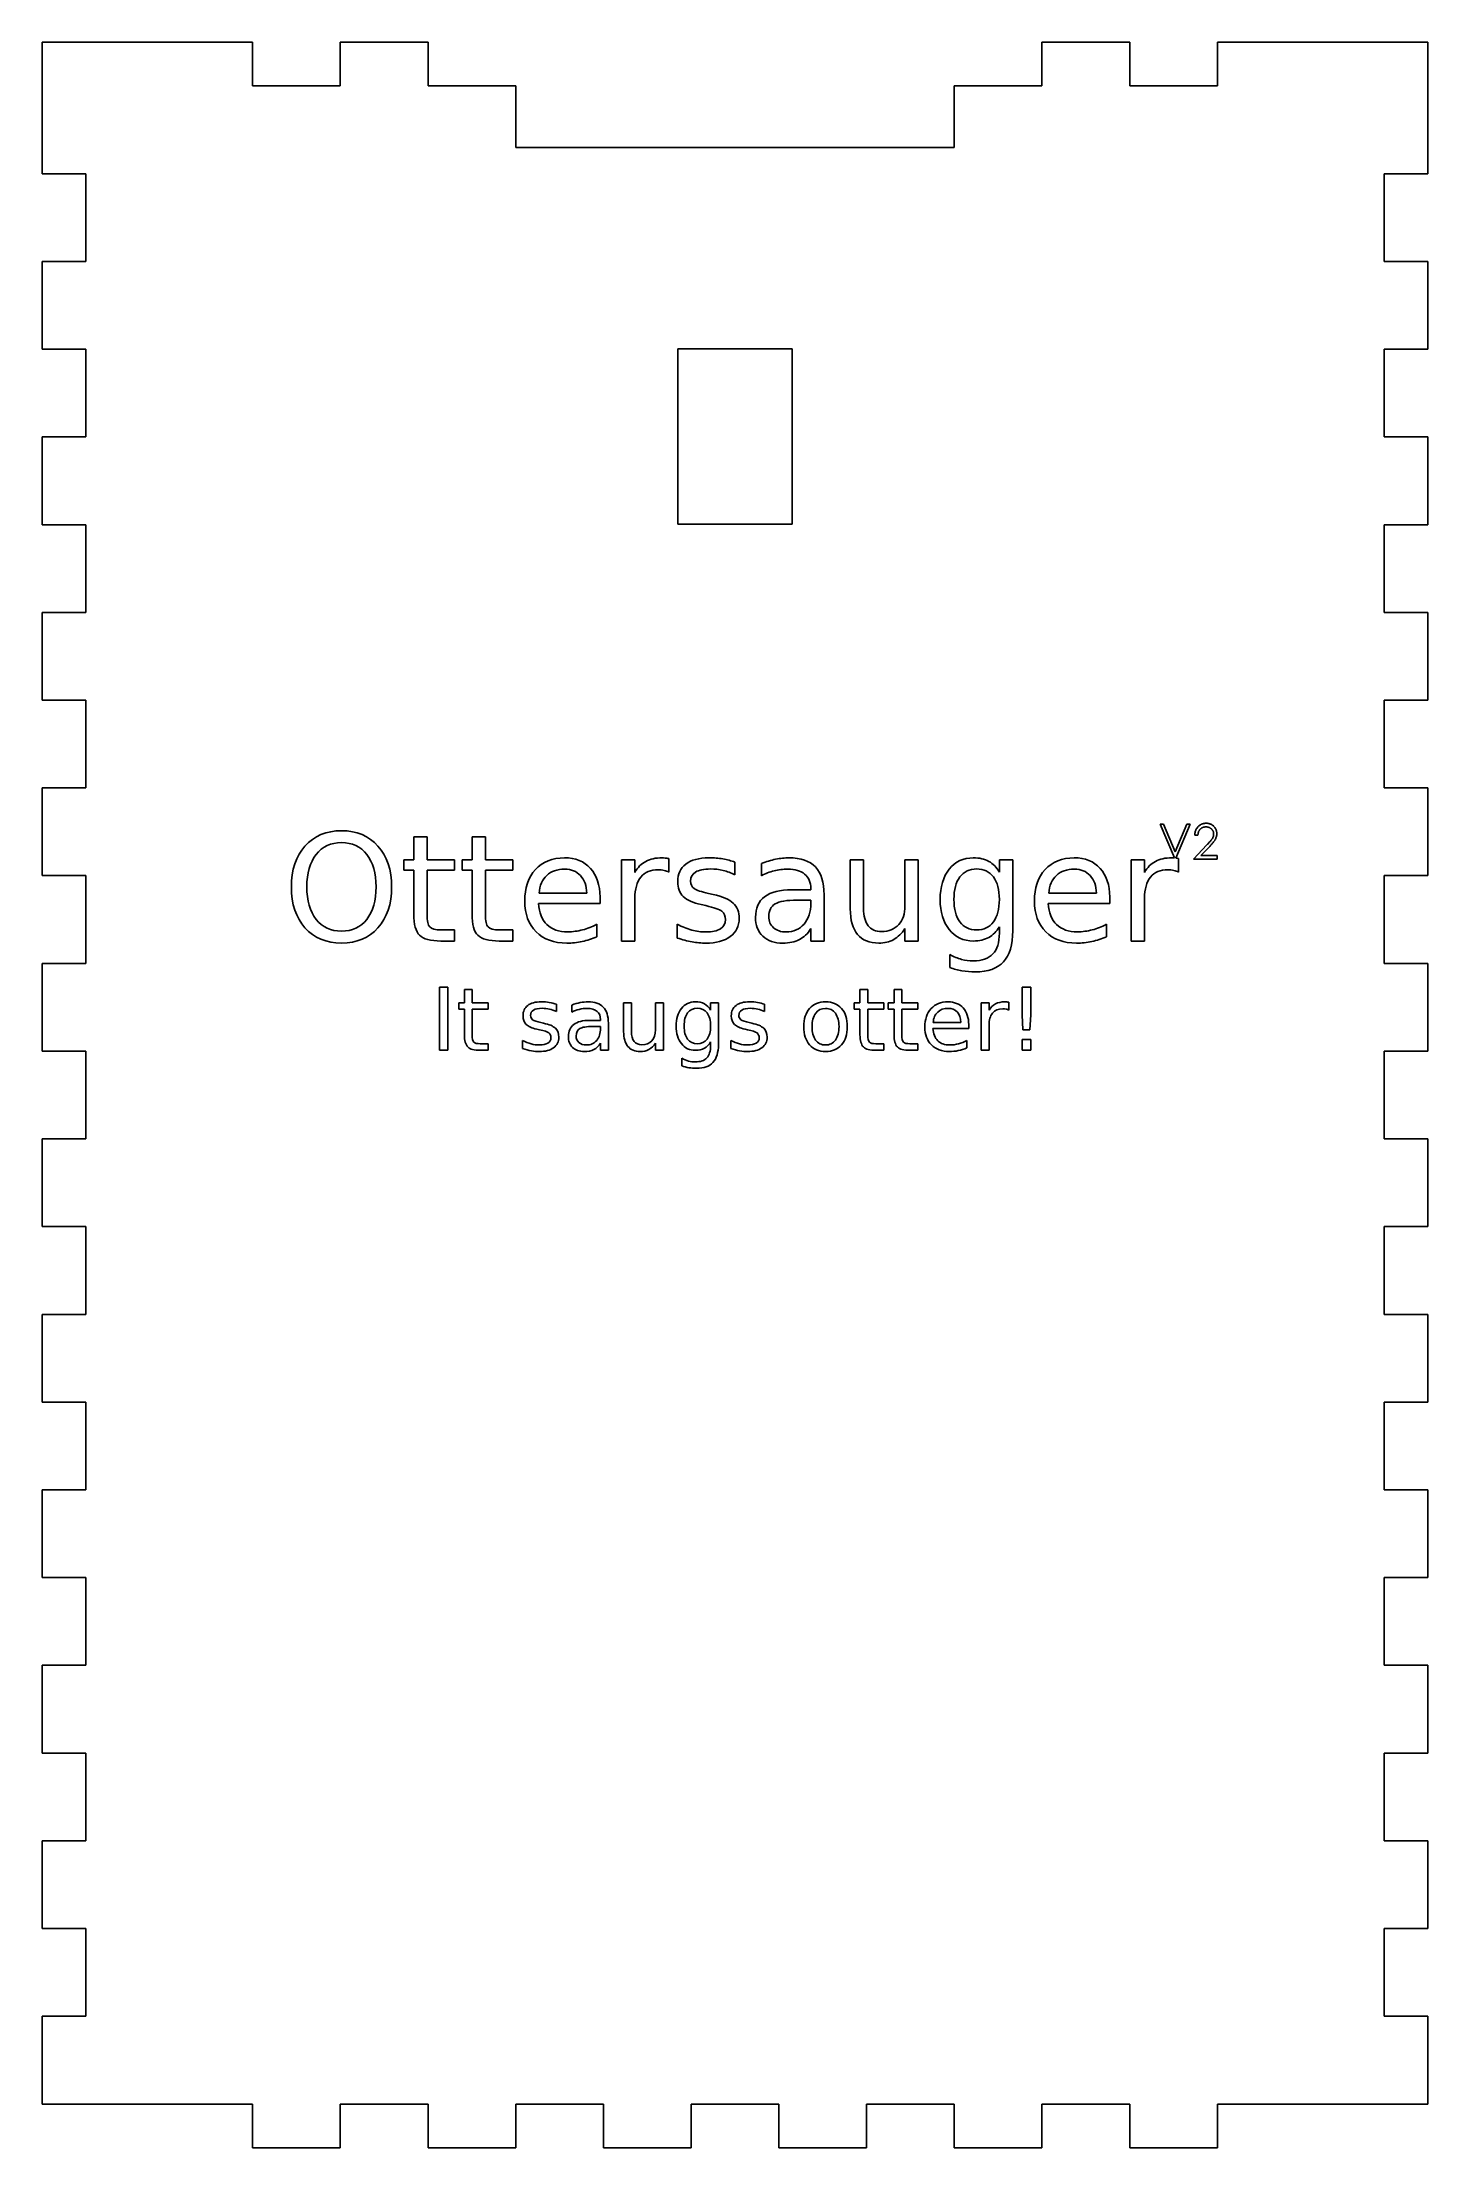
# Model space of a CAD drawing. Header units: millimetres. Extents: x 10 to 168, y 252 to 492.
import ezdxf

# ---------------------------------------------------------------- set-up
doc = ezdxf.new("R2010")
doc.units = ezdxf.units.MM

msp = doc.modelspace()

# ---------------------------------------------------------------- linework, layer by layer
at = {"color": 7, "linetype": 'Continuous', "lineweight": 25}
for p, q in [((10, 492.5), (10, 477.5)), ((34, 492.5), (10, 492.5)), ((34, 487.5), (34, 492.5)), ((44, 492.5), (44, 487.5)), ((54, 492.5), (44, 492.5)), ((54, 487.5), (54, 492.5)), ((124, 492.5), (124, 487.5)), ((134, 492.5), (124, 492.5)), ((134, 487.5), (134, 492.5)), ((144, 492.5), (144, 487.5)), ((168, 492.5), (144, 492.5)), ((168, 477.5), (168, 492.5)), ((44, 487.5), (34, 487.5)), ((64, 487.5), (54, 487.5)), ((64, 480.5), (64, 487.5)), ((114, 480.5), (114, 487.5)), ((124, 487.5), (114, 487.5)), ((144, 487.5), (134, 487.5)), ((64, 480.5), (114, 480.5)), ((10, 477.5), (15, 477.5)), ((15, 477.5), (15, 467.5)), ((163, 477.5), (168, 477.5)), ((163, 467.5), (163, 477.5)), ((10, 467.5), (10, 457.5)), ((15, 467.5), (10, 467.5)), ((168, 467.5), (163, 467.5)), ((168, 457.5), (168, 467.5)), ((10, 457.5), (15, 457.5)), ((15, 457.5), (15, 447.5)), ((82.5, 457.56), (95.5, 457.56)), ((82.5, 457.56), (82.5, 437.56)), ((95.5, 457.56), (95.5, 437.56)), ((163, 457.5), (168, 457.5)), ((163, 447.5), (163, 457.5)), ((10, 447.5), (10, 437.5)), ((15, 447.5), (10, 447.5)), ((168, 447.5), (163, 447.5)), ((168, 437.5), (168, 447.5)), ((10, 437.5), (15, 437.5)), ((15, 437.5), (15, 427.5)), ((82.5, 437.56), (95.5, 437.56)), ((163, 437.5), (168, 437.5)), ((163, 427.5), (163, 437.5)), ((10, 427.5), (10, 417.5)), ((15, 427.5), (10, 427.5)), ((168, 427.5), (163, 427.5)), ((168, 417.5), (168, 427.5)), ((10, 417.5), (15, 417.5)), ((15, 417.5), (15, 407.5)), ((163, 417.5), (168, 417.5)), ((163, 407.5), (163, 417.5)), ((10, 407.5), (10, 397.5)), ((15, 407.5), (10, 407.5)), ((168, 407.5), (163, 407.5)), ((168, 397.5), (168, 407.5)), ((137.47, 403.37), (137.85, 403.37)), ((139.1, 399.52), (137.47, 403.37)), ((137.85, 403.37), (139.19, 400.21)), ((139.19, 400.21), (140.52, 403.37)), ((140.9, 403.37), (139.27, 399.5)), ((140.52, 403.37), (140.9, 403.37)), ((53.9, 401.94), (52.37, 401.94)), ((52.37, 401.94), (52.37, 399.31)), ((53.9, 399.31), (53.9, 401.94)), ((60.54, 401.94), (59.02, 401.94)), ((59.02, 401.94), (59.02, 399.31)), ((60.54, 399.31), (60.54, 401.94)), ((141.26, 399.37), (142.81, 401.02)), ((141.78, 402.13), (141.42, 402.13)), ((143.12, 400.84), (142.12, 399.78)), ((52.37, 399.31), (51.25, 399.31)), ((51.25, 399.31), (51.25, 398.13)), ((57.03, 399.31), (53.9, 399.31)), ((57.03, 398.13), (57.03, 399.31)), ((59.02, 399.31), (57.9, 399.31)), ((57.9, 399.31), (57.9, 398.13)), ((63.68, 399.31), (60.54, 399.31)), ((63.68, 398.13), (63.68, 399.31)), ((77.58, 399.31), (76.05, 399.31)), ((76.05, 399.31), (76.05, 390.05)), ((77.58, 397.87), (77.58, 399.31)), ((81.47, 397.89), (81.46, 399.45)), ((88.99, 397.6), (88.99, 399.04)), ((92.01, 398.89), (92.01, 397.48)), ((103.66, 399.31), (102.14, 399.31)), ((102.14, 399.31), (102.14, 393.71)), ((103.66, 393.76), (103.66, 399.31)), ((109.9, 399.31), (108.38, 399.31)), ((108.38, 399.31), (108.38, 394.06)), ((109.9, 390.05), (109.9, 399.31)), ((120.66, 399.31), (119.14, 399.31)), ((119.14, 399.31), (119.14, 397.91)), ((120.66, 391.2), (120.66, 399.31)), ((135.69, 399.31), (134.16, 399.31)), ((134.16, 399.31), (134.16, 390.05)), ((135.69, 397.87), (135.69, 399.31)), ((139.58, 397.89), (139.57, 399.45)), ((143.98, 399.37), (141.26, 399.37)), ((142.12, 399.78), (143.98, 399.78)), ((143.98, 399.78), (143.98, 399.37)), ((10, 397.5), (15, 397.5)), ((15, 397.5), (15, 387.5)), ((51.25, 398.13), (52.37, 398.13)), ((52.37, 398.13), (52.37, 393.1)), ((53.9, 398.13), (57.03, 398.13)), ((53.9, 393.1), (53.9, 398.13)), ((57.9, 398.13), (59.02, 398.13)), ((59.02, 398.13), (59.02, 393.1)), ((60.54, 398.13), (63.68, 398.13)), ((60.54, 393.1), (60.54, 398.13)), ((97.64, 396.05), (97.64, 395.9)), ((163, 397.5), (168, 397.5)), ((163, 387.5), (163, 397.5)), ((66.61, 394.32), (73.61, 394.32)), ((66.66, 395.5), (72.09, 395.51)), ((73.61, 394.32), (73.61, 395.06)), ((77.58, 390.05), (77.58, 394.93)), ((85.14, 394.2), (85.67, 394.08)), ((86.5, 395.35), (85.98, 395.47)), ((97.64, 395.9), (95.5, 395.9)), ((97.64, 394.71), (96.12, 394.71)), ((97.64, 394.37), (97.64, 394.71)), ((99.16, 390.05), (99.16, 395.33)), ((124.72, 394.32), (131.72, 394.32)), ((124.77, 395.5), (130.2, 395.51)), ((131.72, 394.32), (131.72, 395.06)), ((135.69, 390.05), (135.69, 394.93)), ((57.03, 391.32), (55.47, 391.32)), ((57.03, 390.05), (57.03, 391.32)), ((63.68, 391.32), (62.12, 391.32)), ((63.68, 390.05), (63.68, 391.32)), ((73.25, 390.52), (73.25, 391.96)), ((82.41, 391.96), (82.41, 390.39)), ((97.64, 391.46), (97.64, 390.05)), ((108.38, 391.47), (108.38, 390.05)), ((119.14, 391.68), (119.14, 390.93)), ((131.36, 390.52), (131.36, 391.96)), ((55.47, 390.05), (57.03, 390.05)), ((62.12, 390.05), (63.68, 390.05)), ((76.05, 390.05), (77.58, 390.05)), ((97.64, 390.05), (99.16, 390.05)), ((108.38, 390.05), (109.9, 390.05)), ((134.16, 390.05), (135.69, 390.05)), ((10, 387.5), (10, 377.5)), ((15, 387.5), (10, 387.5)), ((113.5, 388.5), (113.5, 387.02)), ((168, 387.5), (163, 387.5)), ((168, 377.5), (168, 387.5)), ((56.26, 384.79), (55.29, 384.79)), ((55.29, 384.79), (55.29, 377.59)), ((56.26, 377.59), (56.26, 384.79)), ((59.04, 384.53), (58.15, 384.53)), ((58.15, 384.53), (58.15, 382.99)), ((59.04, 382.99), (59.04, 384.53)), ((104.15, 384.53), (103.25, 384.53)), ((103.25, 384.53), (103.25, 382.99)), ((104.15, 382.99), (104.15, 384.53)), ((108.02, 384.53), (107.13, 384.53)), ((107.13, 384.53), (107.13, 382.99)), ((108.02, 382.99), (108.02, 384.53)), ((122.71, 384.79), (121.73, 384.79)), ((121.73, 384.79), (121.73, 381.63)), ((122.71, 381.63), (122.71, 384.79)), ((58.15, 382.99), (57.5, 382.99)), ((57.5, 382.99), (57.5, 382.3)), ((57.5, 382.3), (58.15, 382.3)), ((58.15, 382.3), (58.15, 379.37)), ((60.87, 382.99), (59.04, 382.99)), ((59.04, 382.3), (60.87, 382.3)), ((59.04, 379.37), (59.04, 382.3)), ((60.87, 382.3), (60.87, 382.99)), ((68.63, 382), (68.63, 382.84)), ((70.39, 382.75), (70.39, 381.93)), ((77.19, 382.99), (76.3, 382.99)), ((76.3, 382.99), (76.3, 379.72)), ((77.19, 379.76), (77.19, 382.99)), ((80.83, 382.99), (79.94, 382.99)), ((79.94, 382.99), (79.94, 379.93)), ((80.83, 377.59), (80.83, 382.99)), ((87.11, 382.99), (86.22, 382.99)), ((86.22, 382.99), (86.22, 382.17)), ((87.11, 378.26), (87.11, 382.99)), ((92.38, 382), (92.38, 382.84)), ((103.25, 382.99), (102.6, 382.99)), ((102.6, 382.99), (102.6, 382.3)), ((102.6, 382.3), (103.25, 382.3)), ((103.25, 382.3), (103.25, 379.37)), ((105.97, 382.99), (104.15, 382.99)), ((104.15, 382.3), (105.97, 382.3)), ((104.15, 379.37), (104.15, 382.3)), ((105.97, 382.3), (105.97, 382.99)), ((107.13, 382.99), (106.48, 382.99)), ((106.48, 382.99), (106.48, 382.3)), ((106.48, 382.3), (107.13, 382.3)), ((107.13, 382.3), (107.13, 379.37)), ((109.85, 382.99), (108.02, 382.99)), ((108.02, 382.3), (109.85, 382.3)), ((108.02, 379.37), (108.02, 382.3)), ((109.85, 382.3), (109.85, 382.99)), ((117.96, 382.99), (117.07, 382.99)), ((117.07, 382.99), (117.07, 377.59)), ((117.96, 382.16), (117.96, 382.99)), ((120.23, 382.16), (120.23, 383.08)), ((121.73, 381.63), (121.83, 379.91)), ((122.61, 379.91), (122.71, 381.63)), ((66.39, 380.01), (66.7, 379.94)), ((67.18, 380.68), (66.87, 380.75)), ((73.67, 381), (72.43, 381)), ((73.67, 380.31), (72.79, 380.31)), ((73.67, 381.09), (73.67, 381)), ((73.67, 380.11), (73.67, 380.31)), ((74.56, 377.59), (74.56, 380.67)), ((90.14, 380.01), (90.44, 379.94)), ((90.93, 380.68), (90.62, 380.75)), ((111.56, 380.08), (115.65, 380.08)), ((111.59, 380.77), (114.76, 380.78)), ((115.65, 380.08), (115.65, 380.52)), ((117.96, 377.59), (117.96, 380.44)), ((121.83, 379.91), (122.61, 379.91)), ((10, 377.5), (15, 377.5)), ((15, 377.5), (15, 367.5)), ((55.29, 377.59), (56.26, 377.59)), ((60.87, 378.34), (59.96, 378.34)), ((59.96, 377.59), (60.87, 377.59)), ((60.87, 377.59), (60.87, 378.34)), ((64.79, 378.71), (64.79, 377.79)), ((73.67, 378.41), (73.67, 377.59)), ((73.67, 377.59), (74.56, 377.59)), ((79.94, 378.42), (79.94, 377.59)), ((79.94, 377.59), (80.83, 377.59)), ((86.22, 378.54), (86.22, 378.1)), ((88.54, 378.71), (88.54, 377.79)), ((105.97, 378.34), (105.06, 378.34)), ((105.06, 377.59), (105.97, 377.59)), ((105.97, 377.59), (105.97, 378.34)), ((109.85, 378.34), (108.94, 378.34)), ((108.94, 377.59), (109.85, 377.59)), ((109.85, 377.59), (109.85, 378.34)), ((115.44, 377.87), (115.44, 378.71)), ((117.07, 377.59), (117.96, 377.59)), ((122.71, 378.82), (121.73, 378.82)), ((121.73, 378.82), (121.73, 377.59)), ((121.73, 377.59), (122.71, 377.59)), ((122.71, 377.59), (122.71, 378.82)), ((163, 377.5), (168, 377.5)), ((163, 367.5), (163, 377.5)), ((82.93, 376.69), (82.93, 375.82)), ((10, 367.5), (10, 357.5)), ((15, 367.5), (10, 367.5)), ((168, 367.5), (163, 367.5)), ((168, 357.5), (168, 367.5)), ((10, 357.5), (15, 357.5)), ((15, 357.5), (15, 347.5)), ((163, 357.5), (168, 357.5)), ((163, 347.5), (163, 357.5)), ((10, 347.5), (10, 337.5)), ((15, 347.5), (10, 347.5)), ((168, 347.5), (163, 347.5)), ((168, 337.5), (168, 347.5)), ((10, 337.5), (15, 337.5)), ((15, 337.5), (15, 327.5)), ((163, 337.5), (168, 337.5)), ((163, 327.5), (163, 337.5)), ((10, 327.5), (10, 317.5)), ((15, 327.5), (10, 327.5)), ((168, 327.5), (163, 327.5)), ((168, 317.5), (168, 327.5)), ((10, 317.5), (15, 317.5)), ((15, 317.5), (15, 307.5)), ((163, 317.5), (168, 317.5)), ((163, 307.5), (163, 317.5)), ((10, 307.5), (10, 297.5)), ((15, 307.5), (10, 307.5)), ((168, 307.5), (163, 307.5)), ((168, 297.5), (168, 307.5)), ((10, 297.5), (15, 297.5)), ((15, 297.5), (15, 287.5)), ((163, 297.5), (168, 297.5)), ((163, 287.5), (163, 297.5)), ((10, 287.5), (10, 277.5)), ((15, 287.5), (10, 287.5)), ((168, 287.5), (163, 287.5)), ((168, 277.5), (168, 287.5)), ((10, 277.5), (15, 277.5)), ((15, 277.5), (15, 267.5)), ((163, 277.5), (168, 277.5)), ((163, 267.5), (163, 277.5)), ((10, 267.5), (10, 257.5)), ((15, 267.5), (10, 267.5)), ((168, 267.5), (163, 267.5)), ((168, 257.5), (168, 267.5)), ((10, 257.5), (34, 257.5)), ((34, 257.5), (34, 252.5)), ((44, 257.5), (54, 257.5)), ((44, 252.5), (44, 257.5)), ((54, 257.5), (54, 252.5)), ((64, 257.5), (74, 257.5)), ((64, 252.5), (64, 257.5)), ((74, 257.5), (74, 252.5)), ((84, 257.5), (94, 257.5)), ((84, 252.5), (84, 257.5)), ((94, 257.5), (94, 252.5)), ((104, 257.5), (114, 257.5)), ((104, 252.5), (104, 257.5)), ((114, 257.5), (114, 252.5)), ((124, 257.5), (134, 257.5)), ((124, 252.5), (124, 257.5)), ((134, 257.5), (134, 252.5)), ((144, 257.5), (168, 257.5)), ((144, 252.5), (144, 257.5)), ((34, 252.5), (44, 252.5)), ((54, 252.5), (64, 252.5)), ((74, 252.5), (84, 252.5)), ((94, 252.5), (104, 252.5)), ((114, 252.5), (124, 252.5)), ((134, 252.5), (144, 252.5))]:
    msp.add_line(p, q, dxfattribs=at)
for points, knots in [([(141.42, 402.13), (141.42, 402.18), (141.42, 402.28), (141.45, 402.41), (141.48, 402.54), (141.52, 402.67), (141.57, 402.78), (141.64, 402.89), (141.72, 403), (141.8, 403.09), (141.9, 403.18), (142, 403.26), (142.11, 403.32), (142.22, 403.38), (142.34, 403.42), (142.46, 403.45), (142.59, 403.47), (142.68, 403.47), (142.72, 403.47)], [0, 0, 0, 0, 0.068791, 0.135103, 0.198979, 0.261904, 0.323495, 0.385195, 0.446969, 0.509765, 0.572251, 0.633405, 0.693251, 0.752583, 0.812579, 0.873275, 0.93555, 1, 1, 1, 1]), ([(142.72, 403.47), (142.77, 403.47), (142.85, 403.47), (142.98, 403.45), (143.1, 403.42), (143.21, 403.38), (143.32, 403.33), (143.42, 403.27), (143.51, 403.2), (143.6, 403.11), (143.68, 403.03), (143.74, 402.93), (143.8, 402.83), (143.85, 402.73), (143.88, 402.62), (143.91, 402.51), (143.93, 402.4), (143.93, 402.32), (143.93, 402.28)], [0, 0, 0, 0, 0.069475, 0.136517, 0.200789, 0.26383, 0.325735, 0.387291, 0.449509, 0.512968, 0.576275, 0.63758, 0.697903, 0.757172, 0.816599, 0.876653, 0.93729, 1, 1, 1, 1]), ([(142.7, 403.06), (142.67, 403.06), (142.61, 403.06), (142.52, 403.04), (142.43, 403.02), (142.35, 403), (142.27, 402.96), (142.2, 402.92), (142.13, 402.87), (142.06, 402.82), (142, 402.75), (141.95, 402.68), (141.9, 402.61), (141.86, 402.52), (141.83, 402.44), (141.81, 402.34), (141.79, 402.24), (141.78, 402.17), (141.78, 402.13)], [0, 0, 0, 0, 0.064439, 0.126547, 0.186887, 0.245878, 0.304041, 0.362191, 0.420976, 0.48066, 0.5406, 0.600689, 0.661936, 0.724443, 0.789038, 0.856314, 0.926352, 1, 1, 1, 1]), ([(143.57, 402.25), (143.57, 402.27), (143.57, 402.33), (143.56, 402.41), (143.54, 402.48), (143.51, 402.56), (143.47, 402.63), (143.43, 402.69), (143.38, 402.76), (143.32, 402.82), (143.26, 402.87), (143.19, 402.92), (143.12, 402.97), (143.04, 403), (142.96, 403.03), (142.88, 403.04), (142.79, 403.06), (142.73, 403.06), (142.7, 403.06)], [0, 0, 0, 0, 0.061965, 0.122122, 0.180988, 0.239933, 0.299906, 0.359989, 0.421776, 0.486576, 0.551535, 0.615018, 0.677259, 0.73973, 0.80305, 0.866495, 0.931973, 1, 1, 1, 1]), ([(142.81, 401.02), (142.85, 401.06), (142.93, 401.14), (143.03, 401.25), (143.12, 401.35), (143.2, 401.44), (143.27, 401.53), (143.34, 401.61), (143.39, 401.68), (143.44, 401.76), (143.49, 401.87), (143.54, 401.99), (143.57, 402.12), (143.57, 402.2), (143.57, 402.25)], [0, 0, 0, 0, 0.110803, 0.212829, 0.306101, 0.390647, 0.466924, 0.534481, 0.593587, 0.644557, 0.7362, 0.825024, 0.911986, 1, 1, 1, 1]), ([(143.93, 402.28), (143.93, 402.22), (143.92, 402.11), (143.89, 401.95), (143.84, 401.79), (143.78, 401.67), (143.72, 401.56), (143.66, 401.48), (143.59, 401.39), (143.52, 401.29), (143.43, 401.19), (143.34, 401.08), (143.23, 400.96), (143.16, 400.88), (143.12, 400.84)], [0, 0, 0, 0, 0.098702, 0.195672, 0.292422, 0.391343, 0.444462, 0.504229, 0.570352, 0.642546, 0.722288, 0.807921, 0.90047, 1, 1, 1, 1])]:
    msp.add_open_spline(points, degree=3, knots=knots, dxfattribs=at)
for points in [[(39.97, 400.87), (38.94, 399.72), (38.42, 398.16), (38.42, 396.21)], [(44.14, 402.62), (42.4, 402.62), (41.02, 402.04), (39.97, 400.87)], [(44.14, 401.26), (42.93, 401.26), (41.96, 400.81), (41.25, 399.91)], [(48.29, 400.87), (47.25, 402.04), (45.87, 402.62), (44.14, 402.62)], [(47.02, 399.91), (46.31, 400.81), (45.35, 401.26), (44.14, 401.26)], [(49.85, 396.21), (49.85, 398.16), (49.33, 399.72), (48.29, 400.87)], [(41.25, 399.91), (40.54, 399), (40.18, 397.77), (40.18, 396.21)], [(48.08, 396.21), (48.08, 397.77), (47.73, 399), (47.02, 399.91)], [(69.57, 399.53), (68.18, 399.53), (67.07, 399.09), (66.25, 398.19)], [(72.52, 398.33), (71.8, 399.13), (70.81, 399.53), (69.57, 399.53)], [(78.83, 399.12), (78.31, 398.85), (77.9, 398.43), (77.58, 397.87)], [(80.69, 399.53), (79.96, 399.53), (79.34, 399.4), (78.83, 399.12)], [(81.04, 399.51), (80.91, 399.53), (80.8, 399.53), (80.69, 399.53)], [(81.46, 399.45), (81.31, 399.48), (81.17, 399.5), (81.04, 399.51)], [(83.4, 398.82), (82.78, 398.35), (82.47, 397.68), (82.47, 396.81)], [(86.03, 399.53), (84.89, 399.53), (84.02, 399.3), (83.4, 398.82)], [(87.61, 399.41), (87.12, 399.49), (86.59, 399.53), (86.03, 399.53)], [(88.99, 399.04), (88.57, 399.2), (88.11, 399.33), (87.61, 399.41)], [(93.63, 399.37), (93.11, 399.26), (92.57, 399.1), (92.01, 398.89)], [(95.16, 399.53), (94.67, 399.53), (94.16, 399.48), (93.63, 399.37)], [(98.17, 398.49), (97.5, 399.19), (96.5, 399.53), (95.16, 399.53)], [(99.16, 395.33), (99.16, 396.75), (98.83, 397.8), (98.17, 398.49)], [(116.17, 399.53), (115.04, 399.53), (114.12, 399.1), (113.43, 398.24)], [(117.93, 399.13), (117.44, 399.4), (116.86, 399.53), (116.17, 399.53)], [(119.14, 397.91), (118.83, 398.45), (118.43, 398.86), (117.93, 399.13)], [(127.67, 399.53), (126.29, 399.53), (125.18, 399.09), (124.36, 398.19)], [(130.63, 398.33), (129.9, 399.13), (128.92, 399.53), (127.67, 399.53)], [(136.93, 399.12), (136.42, 398.85), (136.01, 398.43), (135.69, 397.87)], [(138.8, 399.53), (138.07, 399.53), (137.45, 399.4), (136.93, 399.12)], [(139.1, 399.52), (138.99, 399.53), (138.89, 399.53), (138.8, 399.53)], [(139.57, 399.45), (139.46, 399.47), (139.36, 399.49), (139.27, 399.5)], [(38.42, 396.21), (38.42, 394.26), (38.94, 392.7), (39.97, 391.55)], [(40.18, 396.21), (40.18, 394.66), (40.54, 393.43), (41.25, 392.52)], [(47.02, 392.52), (47.73, 393.43), (48.08, 394.66), (48.08, 396.21)], [(48.29, 391.55), (49.33, 392.71), (49.85, 394.26), (49.85, 396.21)], [(66.25, 398.19), (65.43, 397.31), (65.03, 396.11), (65.03, 394.59)], [(67.54, 397.53), (67.03, 397.05), (66.74, 396.37), (66.66, 395.5)], [(69.58, 398.24), (68.73, 398.24), (68.05, 398), (67.54, 397.53)], [(71.38, 397.5), (70.93, 398), (70.33, 398.24), (69.58, 398.24)], [(72.09, 395.51), (72.08, 396.34), (71.84, 397), (71.38, 397.5)], [(73.61, 395.06), (73.61, 396.44), (73.24, 397.53), (72.52, 398.33)], [(77.58, 394.93), (77.58, 395.98), (77.81, 396.78), (78.26, 397.34)], [(78.26, 397.34), (78.73, 397.9), (79.39, 398.18), (80.25, 398.18)], [(80.25, 398.18), (80.49, 398.18), (80.71, 398.15), (80.91, 398.1)], [(80.91, 398.1), (81.11, 398.06), (81.3, 397.99), (81.47, 397.89)], [(82.47, 396.81), (82.47, 396.09), (82.68, 395.52), (83.1, 395.11)], [(83.94, 396.87), (83.94, 397.34), (84.13, 397.68), (84.51, 397.91)], [(84.35, 396.04), (84.08, 396.24), (83.94, 396.52), (83.94, 396.87)], [(85.98, 395.47), (85.16, 395.65), (84.62, 395.84), (84.35, 396.04)], [(84.51, 397.91), (84.89, 398.15), (85.45, 398.26), (86.21, 398.26)], [(86.21, 398.26), (86.71, 398.26), (87.18, 398.21), (87.65, 398.1)], [(87.65, 398.1), (88.11, 397.99), (88.56, 397.82), (88.99, 397.6)], [(92.01, 397.48), (92.48, 397.74), (92.96, 397.93), (93.46, 398.05)], [(93.46, 398.05), (93.96, 398.18), (94.48, 398.24), (95.01, 398.24)], [(95.01, 398.24), (95.84, 398.24), (96.48, 398.05), (96.94, 397.67)], [(96.94, 397.67), (97.4, 397.29), (97.64, 396.75), (97.64, 396.05)], [(113.43, 398.24), (112.73, 397.37), (112.39, 396.22), (112.39, 394.79)], [(114.64, 397.35), (114.18, 396.75), (113.96, 395.89), (113.96, 394.79)], [(116.55, 398.26), (115.73, 398.26), (115.09, 397.96), (114.64, 397.35)], [(118.46, 397.35), (118, 397.96), (117.37, 398.26), (116.55, 398.26)], [(119.14, 394.79), (119.14, 395.89), (118.91, 396.75), (118.46, 397.35)], [(124.36, 398.19), (123.54, 397.31), (123.14, 396.11), (123.14, 394.59)], [(125.65, 397.53), (125.14, 397.05), (124.85, 396.37), (124.77, 395.5)], [(127.69, 398.24), (126.84, 398.24), (126.16, 398), (125.65, 397.53)], [(129.49, 397.5), (129.04, 398), (128.44, 398.24), (127.69, 398.24)], [(130.2, 395.51), (130.19, 396.34), (129.95, 397), (129.49, 397.5)], [(131.72, 395.06), (131.72, 396.44), (131.35, 397.53), (130.63, 398.33)], [(135.69, 394.93), (135.69, 395.98), (135.92, 396.78), (136.37, 397.34)], [(136.37, 397.34), (136.84, 397.9), (137.5, 398.18), (138.36, 398.18)], [(138.36, 398.18), (138.6, 398.18), (138.82, 398.15), (139.02, 398.1)], [(139.02, 398.1), (139.22, 398.06), (139.41, 397.99), (139.58, 397.89)], [(65.03, 394.59), (65.03, 393.12), (65.46, 391.96), (66.32, 391.1)], [(67.56, 391.92), (66.99, 392.47), (66.68, 393.27), (66.61, 394.32)], [(83.1, 395.11), (83.52, 394.7), (84.2, 394.4), (85.14, 394.2)], [(85.67, 394.08), (86.61, 393.87), (87.22, 393.66), (87.5, 393.44)], [(88.8, 394.37), (88.35, 394.79), (87.58, 395.12), (86.5, 395.35)], [(89.48, 392.61), (89.48, 393.36), (89.25, 393.95), (88.8, 394.37)], [(92.38, 395.1), (91.68, 394.57), (91.34, 393.79), (91.34, 392.75)], [(95.5, 395.9), (94.12, 395.9), (93.08, 395.63), (92.38, 395.1)], [(93.57, 394.28), (93.09, 394), (92.86, 393.52), (92.86, 392.85)], [(96.12, 394.71), (94.89, 394.71), (94.04, 394.57), (93.57, 394.28)], [(96.87, 391.98), (97.38, 392.58), (97.64, 393.37), (97.64, 394.37)], [(102.14, 393.71), (102.14, 392.43), (102.42, 391.46), (102.97, 390.8)], [(104.18, 391.79), (103.83, 392.23), (103.66, 392.89), (103.66, 393.76)], [(108.38, 394.06), (108.38, 393.16), (108.14, 392.44), (107.66, 391.92)], [(112.39, 394.79), (112.39, 393.36), (112.73, 392.21), (113.43, 391.35)], [(113.96, 394.79), (113.96, 393.69), (114.18, 392.84), (114.64, 392.23)], [(118.46, 392.23), (118.91, 392.84), (119.14, 393.69), (119.14, 394.79)], [(123.14, 394.59), (123.14, 393.12), (123.57, 391.96), (124.43, 391.1)], [(125.67, 391.92), (125.1, 392.47), (124.79, 393.27), (124.72, 394.32)], [(39.97, 391.55), (41.02, 390.39), (42.4, 389.81), (44.14, 389.81)], [(41.25, 392.52), (41.96, 391.62), (42.93, 391.17), (44.14, 391.17)], [(44.14, 391.17), (45.35, 391.17), (46.31, 391.62), (47.02, 392.52)], [(44.14, 389.81), (45.87, 389.81), (47.25, 390.39), (48.29, 391.55)], [(52.37, 393.1), (52.37, 391.94), (52.59, 391.14), (53.04, 390.7)], [(54.2, 391.65), (54, 391.86), (53.9, 392.35), (53.9, 393.1)], [(55.47, 391.32), (54.83, 391.32), (54.41, 391.43), (54.2, 391.65)], [(59.02, 393.1), (59.02, 391.94), (59.24, 391.14), (59.68, 390.7)], [(60.85, 391.65), (60.65, 391.86), (60.54, 392.35), (60.54, 393.1)], [(62.12, 391.32), (61.48, 391.32), (61.06, 391.43), (60.85, 391.65)], [(69.92, 391.1), (68.91, 391.1), (68.12, 391.37), (67.56, 391.92)], [(71.62, 391.32), (71.07, 391.17), (70.51, 391.1), (69.92, 391.1)], [(73.25, 391.96), (72.71, 391.67), (72.17, 391.46), (71.62, 391.32)], [(84.07, 391.3), (83.52, 391.45), (82.97, 391.67), (82.41, 391.96)], [(85.69, 391.08), (85.15, 391.08), (84.61, 391.16), (84.07, 391.3)], [(87.34, 391.45), (86.96, 391.21), (86.41, 391.08), (85.69, 391.08)], [(87.92, 392.49), (87.92, 392.04), (87.73, 391.7), (87.34, 391.45)], [(87.5, 393.44), (87.78, 393.22), (87.92, 392.9), (87.92, 392.49)], [(88.46, 390.56), (89.14, 391.07), (89.48, 391.75), (89.48, 392.61)], [(91.34, 392.75), (91.34, 391.85), (91.61, 391.14), (92.17, 390.6)], [(92.86, 392.85), (92.86, 392.31), (93.03, 391.88), (93.39, 391.56)], [(93.39, 391.56), (93.74, 391.24), (94.23, 391.08), (94.84, 391.08)], [(94.84, 391.08), (95.68, 391.08), (96.36, 391.38), (96.87, 391.98)], [(96.34, 390.21), (96.86, 390.48), (97.29, 390.89), (97.64, 391.46)], [(105.71, 391.13), (105.03, 391.13), (104.52, 391.35), (104.18, 391.79)], [(107.66, 391.92), (107.18, 391.4), (106.54, 391.13), (105.71, 391.13)], [(107.09, 390.22), (107.58, 390.49), (108.01, 390.91), (108.38, 391.47)], [(113.43, 391.35), (114.12, 390.48), (115.04, 390.05), (116.17, 390.05)], [(114.64, 392.23), (115.09, 391.63), (115.73, 391.32), (116.55, 391.32)], [(116.55, 391.32), (117.37, 391.32), (118, 391.63), (118.46, 392.23)], [(117.93, 390.46), (118.43, 390.73), (118.83, 391.13), (119.14, 391.68)], [(119.61, 387.69), (120.31, 388.45), (120.66, 389.62), (120.66, 391.2)], [(128.03, 391.1), (127.02, 391.1), (126.23, 391.37), (125.67, 391.92)], [(129.73, 391.32), (129.18, 391.17), (128.61, 391.1), (128.03, 391.1)], [(131.36, 391.96), (130.82, 391.67), (130.28, 391.46), (129.73, 391.32)], [(53.04, 390.7), (53.48, 390.27), (54.29, 390.05), (55.47, 390.05)], [(59.68, 390.7), (60.13, 390.27), (60.94, 390.05), (62.12, 390.05)], [(66.32, 391.1), (67.18, 390.24), (68.35, 389.81), (69.83, 389.81)], [(69.83, 389.81), (70.42, 389.81), (71, 389.87), (71.57, 389.99)], [(71.57, 389.99), (72.15, 390.11), (72.71, 390.29), (73.25, 390.52)], [(82.41, 390.39), (83, 390.2), (83.57, 390.05), (84.1, 389.96)], [(84.1, 389.96), (84.64, 389.86), (85.16, 389.81), (85.66, 389.81)], [(85.66, 389.81), (86.85, 389.81), (87.78, 390.06), (88.46, 390.56)], [(92.17, 390.6), (92.73, 390.08), (93.49, 389.81), (94.44, 389.81)], [(94.44, 389.81), (95.19, 389.81), (95.82, 389.94), (96.34, 390.21)], [(102.97, 390.8), (103.52, 390.14), (104.33, 389.81), (105.39, 389.81)], [(105.39, 389.81), (106.04, 389.81), (106.6, 389.95), (107.09, 390.22)], [(116.17, 390.05), (116.86, 390.05), (117.44, 390.19), (117.93, 390.46)], [(119.14, 390.93), (119.14, 389.87), (118.89, 389.09), (118.4, 388.57)], [(124.43, 391.1), (125.29, 390.24), (126.46, 389.81), (127.94, 389.81)], [(127.94, 389.81), (128.53, 389.81), (129.11, 389.87), (129.68, 389.99)], [(129.68, 389.99), (130.26, 390.11), (130.82, 390.29), (131.36, 390.52)], [(114.83, 387.96), (114.39, 388.07), (113.95, 388.25), (113.5, 388.5)], [(113.5, 387.02), (113.95, 386.85), (114.41, 386.73), (114.88, 386.65)], [(116.16, 387.79), (115.7, 387.79), (115.26, 387.84), (114.83, 387.96)], [(114.88, 386.65), (115.36, 386.57), (115.86, 386.53), (116.4, 386.53)], [(118.4, 388.57), (117.9, 388.05), (117.15, 387.79), (116.16, 387.79)], [(116.4, 386.53), (117.84, 386.53), (118.91, 386.91), (119.61, 387.69)], [(65.37, 382.71), (65.01, 382.43), (64.83, 382.04), (64.83, 381.53)], [(66.9, 383.12), (66.24, 383.12), (65.73, 382.99), (65.37, 382.71)], [(65.69, 381.57), (65.69, 381.84), (65.8, 382.04), (66.02, 382.18)], [(66.02, 382.18), (66.24, 382.31), (66.57, 382.38), (67.01, 382.38)], [(67.83, 383.05), (67.54, 383.1), (67.23, 383.12), (66.9, 383.12)], [(67.01, 382.38), (67.3, 382.38), (67.58, 382.35), (67.85, 382.29)], [(68.63, 382.84), (68.38, 382.93), (68.12, 383), (67.83, 383.05)], [(67.85, 382.29), (68.12, 382.22), (68.38, 382.12), (68.63, 382)], [(71.34, 383.03), (71.03, 382.97), (70.72, 382.87), (70.39, 382.75)], [(70.39, 381.93), (70.66, 382.08), (70.95, 382.19), (71.24, 382.26)], [(71.24, 382.26), (71.53, 382.34), (71.83, 382.37), (72.14, 382.37)], [(72.23, 383.12), (71.94, 383.12), (71.65, 383.09), (71.34, 383.03)], [(72.14, 382.37), (72.63, 382.37), (73, 382.26), (73.27, 382.03)], [(73.98, 382.52), (73.6, 382.92), (73.01, 383.12), (72.23, 383.12)], [(73.27, 382.03), (73.54, 381.81), (73.67, 381.5), (73.67, 381.09)], [(74.56, 380.67), (74.56, 381.5), (74.37, 382.11), (73.98, 382.52)], [(82.89, 382.37), (82.48, 381.86), (82.28, 381.19), (82.28, 380.36)], [(84.49, 383.12), (83.83, 383.12), (83.29, 382.87), (82.89, 382.37)], [(83.59, 381.85), (83.33, 381.5), (83.2, 381), (83.2, 380.36)], [(84.7, 382.38), (84.23, 382.38), (83.86, 382.2), (83.59, 381.85)], [(85.52, 382.89), (85.23, 383.05), (84.89, 383.12), (84.49, 383.12)], [(85.82, 381.85), (85.56, 382.2), (85.18, 382.38), (84.7, 382.38)], [(86.22, 382.17), (86.04, 382.49), (85.8, 382.73), (85.52, 382.89)], [(86.22, 380.36), (86.22, 381), (86.09, 381.5), (85.82, 381.85)], [(89.12, 382.71), (88.76, 382.43), (88.58, 382.04), (88.58, 381.53)], [(90.65, 383.12), (89.99, 383.12), (89.48, 382.99), (89.12, 382.71)], [(89.44, 381.57), (89.44, 381.84), (89.55, 382.04), (89.76, 382.18)], [(89.76, 382.18), (89.99, 382.31), (90.32, 382.38), (90.76, 382.38)], [(91.58, 383.05), (91.29, 383.1), (90.98, 383.12), (90.65, 383.12)], [(90.76, 382.38), (91.05, 382.38), (91.33, 382.35), (91.6, 382.29)], [(92.38, 382.84), (92.13, 382.93), (91.87, 383), (91.58, 383.05)], [(91.6, 382.29), (91.87, 382.22), (92.13, 382.12), (92.38, 382)], [(97.5, 382.37), (97.06, 381.87), (96.84, 381.18), (96.84, 380.29)], [(99.32, 383.12), (98.55, 383.12), (97.94, 382.87), (97.5, 382.37)], [(98.2, 381.81), (97.92, 381.44), (97.78, 380.93), (97.78, 380.29)], [(99.32, 382.37), (98.85, 382.37), (98.47, 382.19), (98.2, 381.81)], [(101.14, 382.37), (100.7, 382.87), (100.1, 383.12), (99.32, 383.12)], [(100.45, 381.81), (100.17, 382.18), (99.8, 382.37), (99.32, 382.37)], [(100.86, 380.29), (100.86, 380.93), (100.72, 381.43), (100.45, 381.81)], [(101.8, 380.29), (101.8, 381.18), (101.58, 381.87), (101.14, 382.37)], [(111.35, 382.34), (110.88, 381.83), (110.64, 381.12), (110.64, 380.24)], [(113.29, 383.12), (112.48, 383.12), (111.83, 382.86), (111.35, 382.34)], [(112.11, 381.95), (111.81, 381.67), (111.64, 381.28), (111.59, 380.77)], [(113.3, 382.37), (112.8, 382.37), (112.4, 382.23), (112.11, 381.95)], [(115.01, 382.42), (114.59, 382.89), (114.01, 383.12), (113.29, 383.12)], [(114.35, 381.94), (114.08, 382.23), (113.73, 382.37), (113.3, 382.37)], [(114.76, 380.78), (114.75, 381.26), (114.61, 381.65), (114.35, 381.94)], [(115.65, 380.52), (115.65, 381.32), (115.43, 381.95), (115.01, 382.42)], [(118.69, 382.88), (118.39, 382.73), (118.15, 382.48), (117.96, 382.16)], [(117.96, 380.44), (117.96, 381.05), (118.09, 381.52), (118.36, 381.84)], [(118.36, 381.84), (118.63, 382.17), (119.02, 382.33), (119.52, 382.33)], [(119.78, 383.12), (119.35, 383.12), (118.99, 383.04), (118.69, 382.88)], [(119.52, 382.33), (119.66, 382.33), (119.79, 382.32), (119.9, 382.29)], [(119.98, 383.11), (119.91, 383.12), (119.84, 383.12), (119.78, 383.12)], [(119.9, 382.29), (120.02, 382.26), (120.13, 382.22), (120.23, 382.16)], [(120.23, 383.08), (120.14, 383.09), (120.06, 383.1), (119.98, 383.11)], [(58.15, 379.37), (58.15, 378.7), (58.28, 378.23), (58.54, 377.97)], [(59.22, 378.52), (59.1, 378.65), (59.04, 378.93), (59.04, 379.37)], [(64.83, 381.53), (64.83, 381.11), (64.95, 380.79), (65.2, 380.54)], [(65.2, 380.54), (65.44, 380.31), (65.84, 380.13), (66.39, 380.01)], [(65.92, 381.08), (65.77, 381.2), (65.69, 381.37), (65.69, 381.57)], [(66.87, 380.75), (66.4, 380.86), (66.08, 380.97), (65.92, 381.08)], [(66.7, 379.94), (67.25, 379.82), (67.6, 379.7), (67.76, 379.57)], [(68.52, 380.11), (68.25, 380.36), (67.81, 380.55), (67.18, 380.68)], [(67.76, 379.57), (67.93, 379.44), (68.01, 379.26), (68.01, 379.02)], [(68.92, 379.08), (68.92, 379.52), (68.79, 379.87), (68.52, 380.11)], [(70.61, 380.54), (70.2, 380.23), (70, 379.77), (70, 379.16)], [(72.43, 381), (71.62, 381), (71.02, 380.85), (70.61, 380.54)], [(71.3, 380.06), (71.02, 379.9), (70.89, 379.62), (70.89, 379.22)], [(70.89, 379.22), (70.89, 378.91), (70.99, 378.66), (71.2, 378.47)], [(72.79, 380.31), (72.07, 380.31), (71.58, 380.23), (71.3, 380.06)], [(73.23, 378.72), (73.52, 379.07), (73.67, 379.53), (73.67, 380.11)], [(76.3, 379.72), (76.3, 378.98), (76.46, 378.42), (76.79, 378.03)], [(77.49, 378.61), (77.29, 378.86), (77.19, 379.25), (77.19, 379.76)], [(79.94, 379.93), (79.94, 379.4), (79.8, 378.99), (79.52, 378.68)], [(82.28, 380.36), (82.28, 379.52), (82.48, 378.85), (82.89, 378.35)], [(83.2, 380.36), (83.2, 379.72), (83.33, 379.22), (83.59, 378.87)], [(85.82, 378.87), (86.09, 379.22), (86.22, 379.72), (86.22, 380.36)], [(88.58, 381.53), (88.58, 381.11), (88.7, 380.79), (88.94, 380.54)], [(88.94, 380.54), (89.19, 380.31), (89.59, 380.13), (90.14, 380.01)], [(89.67, 381.08), (89.52, 381.2), (89.44, 381.37), (89.44, 381.57)], [(90.62, 380.75), (90.15, 380.86), (89.83, 380.97), (89.67, 381.08)], [(90.44, 379.94), (90.99, 379.82), (91.35, 379.7), (91.51, 379.57)], [(92.27, 380.11), (92, 380.36), (91.56, 380.55), (90.93, 380.68)], [(91.51, 379.57), (91.67, 379.44), (91.76, 379.26), (91.76, 379.02)], [(92.67, 379.08), (92.67, 379.52), (92.53, 379.87), (92.27, 380.11)], [(96.84, 380.29), (96.84, 379.4), (97.06, 378.71), (97.5, 378.2)], [(97.78, 380.29), (97.78, 379.64), (97.92, 379.13), (98.19, 378.76)], [(100.45, 378.76), (100.72, 379.14), (100.86, 379.65), (100.86, 380.29)], [(101.14, 378.2), (101.58, 378.71), (101.8, 379.4), (101.8, 380.29)], [(103.25, 379.37), (103.25, 378.7), (103.38, 378.23), (103.65, 377.97)], [(104.33, 378.52), (104.21, 378.65), (104.15, 378.93), (104.15, 379.37)], [(107.13, 379.37), (107.13, 378.7), (107.26, 378.23), (107.52, 377.97)], [(108.2, 378.52), (108.08, 378.65), (108.02, 378.93), (108.02, 379.37)], [(110.64, 380.24), (110.64, 379.39), (110.89, 378.71), (111.39, 378.2)], [(112.11, 378.68), (111.79, 379), (111.6, 379.47), (111.56, 380.08)], [(58.54, 377.97), (58.8, 377.72), (59.27, 377.59), (59.96, 377.59)], [(59.96, 378.34), (59.59, 378.34), (59.34, 378.4), (59.22, 378.52)], [(65.76, 378.32), (65.44, 378.41), (65.12, 378.54), (64.79, 378.71)], [(64.79, 377.79), (65.14, 377.68), (65.47, 377.59), (65.78, 377.54)], [(66.7, 378.2), (66.39, 378.2), (66.08, 378.24), (65.76, 378.32)], [(65.78, 377.54), (66.09, 377.48), (66.4, 377.45), (66.69, 377.45)], [(66.69, 377.45), (67.38, 377.45), (67.93, 377.6), (68.32, 377.89)], [(67.67, 378.41), (67.44, 378.27), (67.12, 378.2), (66.7, 378.2)], [(68.01, 379.02), (68.01, 378.75), (67.89, 378.55), (67.67, 378.41)], [(68.32, 377.89), (68.72, 378.18), (68.92, 378.58), (68.92, 379.08)], [(70, 379.16), (70, 378.64), (70.16, 378.23), (70.49, 377.92)], [(70.49, 377.92), (70.81, 377.61), (71.25, 377.45), (71.81, 377.45)], [(71.2, 378.47), (71.4, 378.29), (71.69, 378.2), (72.04, 378.2)], [(71.81, 377.45), (72.25, 377.45), (72.61, 377.53), (72.92, 377.68)], [(72.04, 378.2), (72.54, 378.2), (72.93, 378.37), (73.23, 378.72)], [(72.92, 377.68), (73.22, 377.84), (73.47, 378.08), (73.67, 378.41)], [(76.79, 378.03), (77.11, 377.65), (77.58, 377.45), (78.2, 377.45)], [(78.39, 378.22), (77.99, 378.22), (77.69, 378.35), (77.49, 378.61)], [(78.2, 377.45), (78.57, 377.45), (78.9, 377.53), (79.19, 377.69)], [(79.52, 378.68), (79.24, 378.38), (78.87, 378.22), (78.39, 378.22)], [(79.19, 377.69), (79.47, 377.85), (79.72, 378.09), (79.94, 378.42)], [(82.89, 378.35), (83.29, 377.84), (83.83, 377.59), (84.49, 377.59)], [(83.59, 378.87), (83.86, 378.51), (84.23, 378.34), (84.7, 378.34)], [(84.49, 377.59), (84.89, 377.59), (85.23, 377.67), (85.52, 377.83)], [(84.7, 378.34), (85.18, 378.34), (85.56, 378.51), (85.82, 378.87)], [(85.52, 377.83), (85.8, 377.99), (86.04, 378.22), (86.22, 378.54)], [(86.22, 378.1), (86.22, 377.49), (86.07, 377.03), (85.79, 376.73)], [(86.49, 376.21), (86.9, 376.66), (87.11, 377.34), (87.11, 378.26)], [(89.51, 378.32), (89.19, 378.41), (88.87, 378.54), (88.54, 378.71)], [(88.54, 377.79), (88.89, 377.68), (89.22, 377.59), (89.53, 377.54)], [(90.45, 378.2), (90.14, 378.2), (89.83, 378.24), (89.51, 378.32)], [(89.53, 377.54), (89.84, 377.48), (90.15, 377.45), (90.43, 377.45)], [(90.43, 377.45), (91.13, 377.45), (91.67, 377.6), (92.07, 377.89)], [(91.42, 378.41), (91.19, 378.27), (90.87, 378.2), (90.45, 378.2)], [(91.76, 379.02), (91.76, 378.75), (91.64, 378.55), (91.42, 378.41)], [(92.07, 377.89), (92.47, 378.18), (92.67, 378.58), (92.67, 379.08)], [(97.5, 378.2), (97.94, 377.7), (98.55, 377.45), (99.32, 377.45)], [(98.19, 378.76), (98.47, 378.39), (98.84, 378.2), (99.32, 378.2)], [(99.32, 378.2), (99.8, 378.2), (100.17, 378.39), (100.45, 378.76)], [(99.32, 377.45), (100.1, 377.45), (100.7, 377.7), (101.14, 378.2)], [(103.65, 377.97), (103.91, 377.72), (104.38, 377.59), (105.06, 377.59)], [(105.06, 378.34), (104.69, 378.34), (104.45, 378.4), (104.33, 378.52)], [(107.52, 377.97), (107.78, 377.72), (108.26, 377.59), (108.94, 377.59)], [(108.94, 378.34), (108.57, 378.34), (108.33, 378.4), (108.2, 378.52)], [(111.39, 378.2), (111.9, 377.7), (112.58, 377.45), (113.44, 377.45)], [(113.49, 378.2), (112.91, 378.2), (112.45, 378.36), (112.11, 378.68)], [(113.44, 377.45), (113.79, 377.45), (114.12, 377.49), (114.46, 377.56)], [(114.48, 378.33), (114.16, 378.25), (113.83, 378.2), (113.49, 378.2)], [(114.46, 377.56), (114.79, 377.63), (115.12, 377.73), (115.44, 377.87)], [(115.44, 378.71), (115.12, 378.54), (114.8, 378.41), (114.48, 378.33)], [(83.7, 376.37), (83.45, 376.44), (83.19, 376.54), (82.93, 376.69)], [(82.93, 375.82), (83.19, 375.73), (83.46, 375.66), (83.74, 375.61)], [(84.48, 376.27), (84.21, 376.27), (83.96, 376.3), (83.7, 376.37)], [(83.74, 375.61), (84.01, 375.56), (84.31, 375.54), (84.62, 375.54)], [(85.79, 376.73), (85.5, 376.42), (85.06, 376.27), (84.48, 376.27)], [(84.62, 375.54), (85.46, 375.54), (86.09, 375.76), (86.49, 376.21)]]:
    msp.add_open_spline(points, degree=3, dxfattribs=at)

doc.saveas('drawing.dxf')
